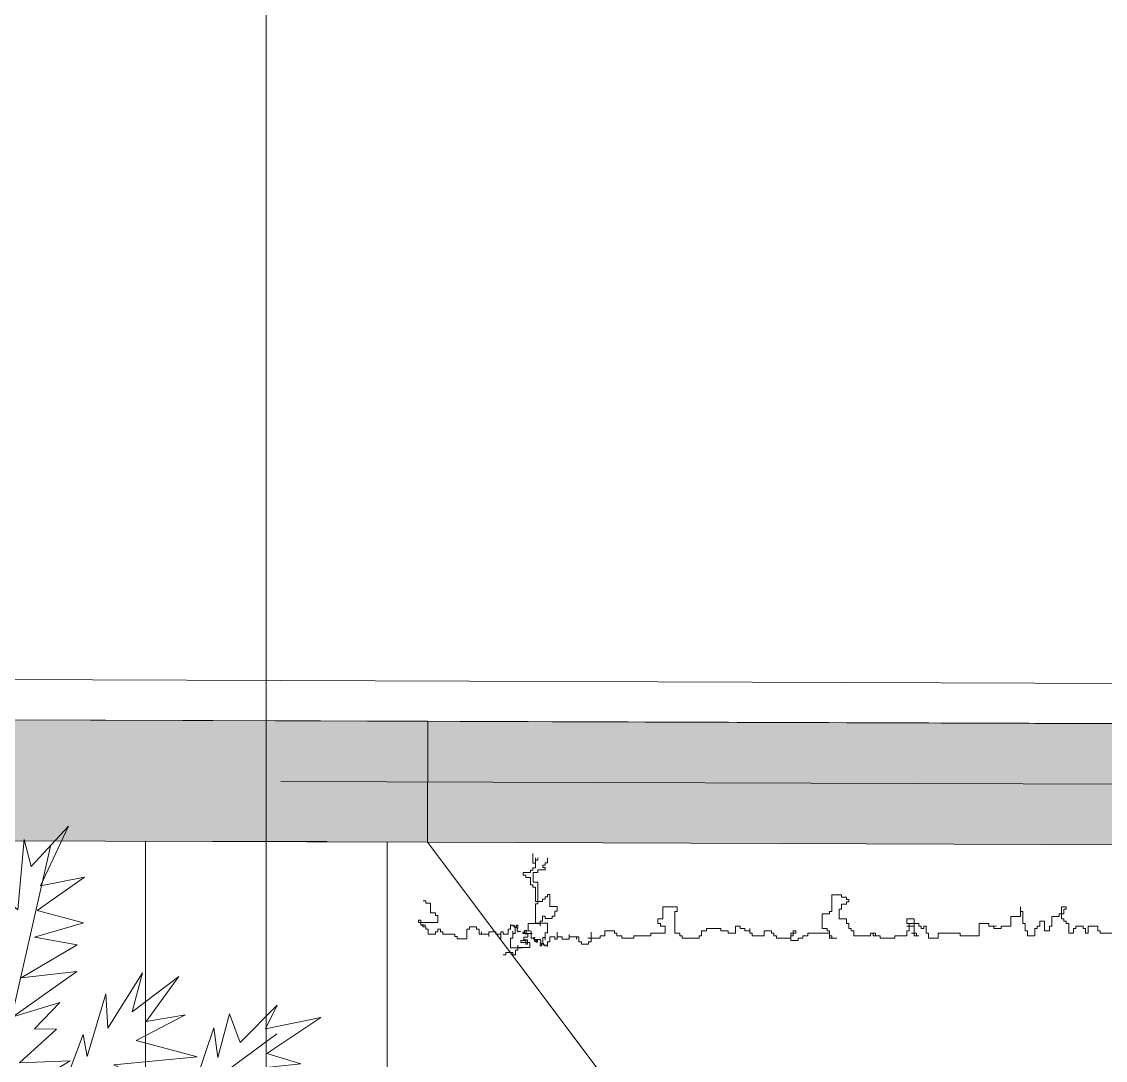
# Model space of a CAD drawing. Header units: metres. Extents: x -54 to 264, y -14 to 31.
# Drawn here: x 5.507 to 6.852, y 21.163 to 22.452 of the extents above; entities that cross this region are included whole.
import ezdxf

# ---------------------------------------------------------------- set-up
doc = ezdxf.new("R2010")
doc.units = ezdxf.units.M
doc.header["$LTSCALE"] = 0.001
doc.linetypes.add('CENTERX2', pattern=[101.6, 63.5, -12.7, 12.7, -12.7])
doc.linetypes.add('HIDDENX2', pattern=[19.05, 12.7, -6.35])
doc.layers.get('0').update_dxf_attribs({"lineweight": 13, "true_color": 0x000000})
for name, color, linetype, lineweight, true_color in [('Jach-Anotaciones-Hatch-Lum100%', 7, 'Continuous', 13, 0x000000), ('Jach-Anotaciones-Hatch-Lum80%', 250, 'Continuous', 13, 0x333333), ('JACH-Anotaciones-Lineas-EJES', 7, 'CENTERX2', 9, 0x666666), ('JACH-Arq-Lineas-Piso', 7, 'Continuous', 13, 0x1a1a1a), ('JACH-Arq-Lineas-Proyeccion', 250, 'HIDDENX2', 13, 0x333333), ('JACH-ArqPaisaje-Vegetación', 7, 'Continuous', 13, 0x999999)]:
    doc.layers.add(name, color=color, linetype=linetype, lineweight=lineweight, true_color=true_color)

# ---------------------------------------------------------------- blocks, each defined once
blk = doc.blocks.new('A$C686239C3')
at = {"linetype": 'Continuous'}
for p, q in [((0.0533, 3.4619), (0.0533, 3.4299)), ((0.0573, 3.4619), (0.0533, 3.4619)), ((0.0573, 3.4579), (0.0573, 3.4619)), ((0.0343, 3.4336), (0.0343, 3.4456)), ((0.0343, 3.4456), (0.0423, 3.4456)), ((0.0423, 3.4456), (0.0423, 3.4496)), ((0.0423, 3.4496), (0.0463, 3.4496)), ((0.0463, 3.4496), (0.0463, 3.4544)), ((0.0463, 3.4544), (0.0509, 3.4544)), ((0.0493, 3.4579), (0.0573, 3.4579)), ((0.0493, 3.4499), (0.0493, 3.4579)), ((0.0853, 3.4499), (0.0893, 3.4499)), ((0.0853, 3.4419), (0.0853, 3.4499)), ((0.0893, 3.4499), (0.0893, 3.4539)), ((0.0383, 3.4336), (0.0343, 3.4336)), ((0.0383, 3.4296), (0.0383, 3.4336)), ((0.0423, 3.4296), (0.0383, 3.4296)), ((0.0383, 3.4216), (0.0383, 3.4256)), ((0.0383, 3.4256), (0.0423, 3.4256)), ((0.0423, 3.4256), (0.0423, 3.4296)), ((0.0533, 3.4299), (0.0653, 3.4299)), ((0.0653, 3.4299), (0.0653, 3.4339)), ((0.0653, 3.4339), (0.0693, 3.4339)), ((0.0693, 3.4419), (0.0853, 3.4419)), ((0.0693, 3.4339), (0.0693, 3.4419)), ((0.0343, 3.4016), (0.0343, 3.4216)), ((0.0343, 3.4216), (0.0383, 3.4216)), ((0.0263, 3.3816), (0.0263, 3.3976)), ((0.0263, 3.3976), (0.0303, 3.3976)), ((0.0303, 3.3976), (0.0303, 3.4016)), ((0.0303, 3.4016), (0.0343, 3.4016)), ((0.0423, 3.3816), (0.0263, 3.3816)), ((0.0423, 3.3776), (0.0423, 3.3816)), ((0.0463, 3.3776), (0.0423, 3.3776)), ((0.0463, 3.3656), (0.0463, 3.3776)), ((0.0343, 3.3577), (0.0343, 3.3617)), ((0.0343, 3.3617), (0.0423, 3.3617)), ((0.0343, 3.3457), (0.0343, 3.3577)), ((0.0343, 3.3577), (0.0383, 3.3577)), ((0.0383, 3.3577), (0.0343, 3.3577)), ((0.0423, 3.3617), (0.0423, 3.3656)), ((0.0423, 3.3656), (0.0463, 3.3656)), ((0.0383, 3.3457), (0.0303, 3.3457)), ((0.0303, 3.3457), (0.0343, 3.3457)), ((0.0383, 3.3337), (0.0383, 3.3457)), ((0, 3.3215), (0, 3.3175)), ((0, 3.3175), (0.004, 3.3175)), ((0.004, 3.3175), (0.004, 3.3055)), ((0.0383, 3.3257), (0.0263, 3.3257)), ((0.0263, 3.3257), (0.0343, 3.3257)), ((0.0343, 3.3257), (0.0343, 3.3337)), ((0.0343, 3.3337), (0.0383, 3.3337)), ((0.0343, 3.3137), (0.0343, 3.3217)), ((0.0343, 3.3217), (0.0383, 3.3217)), ((0.0383, 3.3217), (0.0383, 3.3257)), ((0, 3.3055), (0, 3.3015)), ((0.004, 3.3055), (0, 3.3055)), ((0, 3.3015), (0.008, 3.3015)), ((0.008, 3.3015), (0.008, 3.2975)), ((0.0114, 3.2898), (0.0114, 3.3098)), ((0.0114, 3.3098), (0.0274, 3.3098)), ((0.0274, 3.3098), (0.0274, 3.3058)), ((0.0274, 3.3058), (0.0394, 3.3058)), ((0.0423, 3.3137), (0.0343, 3.3137)), ((0.0394, 3.3058), (0.0354, 3.3058)), ((0.0354, 3.3058), (0.0354, 3.3018)), ((0.0354, 3.3018), (0.0474, 3.3018)), ((0.0423, 3.3097), (0.0423, 3.3137)), ((0.0503, 3.3097), (0.0423, 3.3097)), ((0.045, 3.2996), (0.045, 3.3029)), ((0.045, 3.3029), (0.0483, 3.3029)), ((0.0493, 3.2996), (0.045, 3.2996)), ((0.0474, 3.3018), (0.0474, 3.3058)), ((0.0483, 3.3072), (0.0483, 3.3093)), ((0.0493, 3.3072), (0.0483, 3.3072)), ((0.0483, 3.3029), (0.0483, 3.305)), ((0.0483, 3.305), (0.0493, 3.305)), ((0.0493, 3.305), (0.0493, 3.3072)), ((0.0493, 3.2975), (0.0493, 3.2996)), ((0.008, 3.2975), (0.016, 3.2975)), ((0.012, 3.2975), (0.012, 3.2776)), ((0.016, 3.2975), (0.012, 3.2975)), ((0.0235, 3.2844), (0.0177, 3.2844)), ((0.0177, 3.2844), (0.0177, 3.2813)), ((0.0177, 3.2813), (0.0251, 3.2813)), ((0.0205, 3.2776), (0.0205, 3.2924)), ((0.0205, 3.2924), (0.0235, 3.2924)), ((0.0235, 3.2924), (0.0235, 3.2844)), ((0.0251, 3.2813), (0.0251, 3.2874)), ((0.0251, 3.2874), (0.0291, 3.2874)), ((0.0291, 3.2874), (0.0291, 3.281)), ((0.0291, 3.281), (0.0346, 3.281)), ((0.0346, 3.281), (0.0346, 3.2865)), ((0.0346, 3.2865), (0.0401, 3.2865)), ((0.0375, 3.2892), (0.0356, 3.2892)), ((0.0356, 3.2892), (0.0356, 3.2735)), ((0.0386, 3.2975), (0.0375, 3.2975)), ((0.0375, 3.2975), (0.0397, 3.2975)), ((0.0375, 3.2827), (0.0375, 3.2892)), ((0.0401, 3.2827), (0.0375, 3.2827)), ((0.0386, 3.2932), (0.0386, 3.2975)), ((0.0397, 3.2975), (0.0397, 3.2986)), ((0.0397, 3.2986), (0.044, 3.2986)), ((0.0401, 3.2865), (0.0401, 3.2827)), ((0.044, 3.2986), (0.044, 3.2975)), ((0.044, 3.2975), (0.0493, 3.2975)), ((0.128, 3.2844), (0.128, 3.2764)), ((0.132, 3.2844), (0.128, 3.2844)), ((0.132, 3.2884), (0.132, 3.2844)), ((0.136, 3.2884), (0.132, 3.2884)), ((0.136, 3.2764), (0.136, 3.2884)), ((0.012, 3.2776), (0.0205, 3.2776)), ((0.0222, 3.2669), (0.0211, 3.2669)), ((0.0211, 3.2669), (0.0211, 3.2648)), ((0.0211, 3.2648), (0.0254, 3.2648)), ((0.0254, 3.2691), (0.0222, 3.2691)), ((0.0222, 3.2691), (0.0222, 3.2669)), ((0.0254, 3.2701), (0.0233, 3.2701)), ((0.0233, 3.2701), (0.0233, 3.2658)), ((0.0233, 3.2658), (0.0254, 3.2658)), ((0.0286, 3.2712), (0.0254, 3.2712)), ((0.0254, 3.2712), (0.0254, 3.2701)), ((0.0254, 3.2658), (0.0254, 3.2691)), ((0.0254, 3.2648), (0.0254, 3.2605)), ((0.0393, 3.2755), (0.0275, 3.2755)), ((0.0275, 3.2755), (0.0275, 3.2691)), ((0.0275, 3.2691), (0.0286, 3.2691)), ((0.0286, 3.2691), (0.0286, 3.2712)), ((0.04, 3.2804), (0.04, 3.2764)), ((0.052, 3.2804), (0.04, 3.2804)), ((0.052, 3.2605), (0.052, 3.2804)), ((0.0526, 3.2682), (0.0526, 3.2482)), ((0.0845, 3.2682), (0.0526, 3.2682)), ((0.0845, 3.2642), (0.0845, 3.2682)), ((0.1205, 3.2642), (0.0845, 3.2642)), ((0.088, 3.2684), (0.088, 3.2565)), ((0.112, 3.2684), (0.088, 3.2684)), ((0.112, 3.2724), (0.112, 3.2684)), ((0.116, 3.2724), (0.112, 3.2724)), ((0.116, 3.2764), (0.116, 3.2724)), ((0.128, 3.2764), (0.116, 3.2764)), ((0.1365, 3.2722), (0.1205, 3.2722)), ((0.1205, 3.2722), (0.1205, 3.2642)), ((0.1399, 3.2764), (0.136, 3.2764)), ((0.1365, 3.2642), (0.1365, 3.2722)), ((0.1405, 3.2642), (0.1365, 3.2642)), ((0.1399, 3.2724), (0.1399, 3.2764)), ((0.1439, 3.2724), (0.1399, 3.2724)), ((0.1405, 3.2522), (0.1405, 3.2642)), ((0.1439, 3.2684), (0.1439, 3.2724)), ((0.1519, 3.2684), (0.1439, 3.2684)), ((0.1519, 3.2724), (0.1519, 3.2684)), ((0.1679, 3.2724), (0.1519, 3.2724)), ((0.1605, 3.2682), (0.1525, 3.2682)), ((0.1525, 3.2682), (0.1565, 3.2682)), ((0.1565, 3.2682), (0.1565, 3.2642)), ((0.1565, 3.2642), (0.1605, 3.2642)), ((0.0137, 3.2483), (0.0217, 3.2483)), ((0.02, 3.2605), (0.0147, 3.2605)), ((0.0147, 3.2605), (0.0147, 3.2583)), ((0.0147, 3.2583), (0.019, 3.2583)), ((0.0158, 3.253), (0.0147, 3.253)), ((0.0147, 3.253), (0.0147, 3.2508)), ((0.0147, 3.2508), (0.0158, 3.2508)), ((0.019, 3.2551), (0.0158, 3.2551)), ((0.0158, 3.2551), (0.0158, 3.253)), ((0.0158, 3.2508), (0.0158, 3.2487)), ((0.0286, 3.2562), (0.0166, 3.2562)), ((0.0166, 3.2562), (0.0166, 3.2522)), ((0.019, 3.2583), (0.019, 3.2551)), ((0.02, 3.2594), (0.02, 3.2605)), ((0.0243, 3.2594), (0.02, 3.2594)), ((0.0217, 3.2483), (0.0217, 3.2443)), ((0.0265, 3.2605), (0.0243, 3.2605)), ((0.0243, 3.2605), (0.0243, 3.2594)), ((0.0366, 3.2522), (0.0246, 3.2522)), ((0.0246, 3.2522), (0.0286, 3.2522)), ((0.0254, 3.2605), (0.0265, 3.2605)), ((0.0286, 3.2522), (0.0286, 3.2562)), ((0.0366, 3.2482), (0.0366, 3.2522)), ((0.0526, 3.2482), (0.0366, 3.2482)), ((0.048, 3.2605), (0.052, 3.2605)), ((0.056, 3.2605), (0.048, 3.2605)), ((0.056, 3.2565), (0.056, 3.2605)), ((0.064, 3.2565), (0.056, 3.2565)), ((0.06, 3.2525), (0.064, 3.2525)), ((0.06, 3.2405), (0.06, 3.2525)), ((0.064, 3.2525), (0.064, 3.2565)), ((0.088, 3.2565), (0.092, 3.2565)), ((0.092, 3.2565), (0.092, 3.2525)), ((0.092, 3.2525), (0.096, 3.2525)), ((0.096, 3.2525), (0.096, 3.2485)), ((0.096, 3.2485), (0.1, 3.2485)), ((0.1, 3.2485), (0.1, 3.2445)), ((0.1445, 3.2522), (0.1405, 3.2522)), ((0.1485, 3.2562), (0.1445, 3.2562)), ((0.1445, 3.2562), (0.1445, 3.2522)), ((0.1485, 3.2522), (0.1485, 3.2562)), ((0.1525, 3.2522), (0.1485, 3.2522)), ((0.1525, 3.2482), (0.1525, 3.2522)), ((0.1605, 3.2482), (0.1525, 3.2482)), ((0.0217, 3.2443), (0.0297, 3.2443)), ((0.0297, 3.2363), (0.0257, 3.2363)), ((0.0257, 3.2363), (0.0257, 3.2323)), ((0.0257, 3.2323), (0.0377, 3.2323)), ((0.0297, 3.2443), (0.0297, 3.2363)), ((0.0377, 3.2323), (0.0297, 3.2323)), ((0.0297, 3.2323), (0.0297, 3.2243)), ((0.064, 3.2405), (0.06, 3.2405)), ((0.064, 3.2365), (0.064, 3.2405)), ((0.072, 3.2365), (0.064, 3.2365)), ((0.072, 3.2325), (0.072, 3.2365)), ((0.08, 3.2325), (0.072, 3.2325)), ((0.08, 3.2445), (0.08, 3.2325)), ((0.1, 3.2445), (0.08, 3.2445)), ((0.0297, 3.2243), (0.0257, 3.2243)), ((0.0257, 3.2243), (0.0257, 3.2123)), ((0.0257, 3.2123), (0.0337, 3.2123)), ((0.0337, 3.2123), (0.0297, 3.2123)), ((0.0297, 3.2123), (0.0297, 3.2003)), ((0.0217, 3.1923), (0.0177, 3.1923)), ((0.0177, 3.1923), (0.0177, 3.1803)), ((0.0297, 3.1963), (0.0217, 3.1963)), ((0.0217, 3.1963), (0.0217, 3.1923)), ((0.0297, 3.2003), (0.0257, 3.2003)), ((0.0257, 3.2003), (0.0297, 3.2003)), ((0.0297, 3.2003), (0.0297, 3.1963)), ((0.0177, 3.1803), (0.0217, 3.1803)), ((0.0217, 3.1803), (0.0217, 3.1763)), ((0.0217, 3.1763), (0.0377, 3.1763)), ((0.0277, 3.1615), (0.0277, 3.1815)), ((0.0277, 3.1615), (0.0317, 3.1615)), ((0.0317, 3.1615), (0.0317, 3.1535)), ((0.0317, 3.1535), (0.0397, 3.1535)), ((0.0397, 3.1535), (0.0397, 3.1375)), ((0.0277, 3.1255), (0.0277, 3.1055)), ((0.0317, 3.1255), (0.0277, 3.1255)), ((0.0317, 3.1335), (0.0317, 3.1255)), ((0.0357, 3.1335), (0.0317, 3.1335)), ((0.0357, 3.1375), (0.0357, 3.1335)), ((0.0397, 3.1375), (0.0357, 3.1375)), ((0.0277, 3.1055), (0.0317, 3.1055)), ((0.0317, 3.1055), (0.0317, 3.0775)), ((0.0317, 3.0775), (0.0357, 3.0775)), ((0.0357, 3.0775), (0.0357, 3.0536)), ((0.0357, 3.0536), (0.0476, 3.0536)), ((0.0476, 3.0616), (0.0516, 3.0616)), ((0.0476, 3.0536), (0.0476, 3.0616)), ((0.0516, 3.0656), (0.0596, 3.0656)), ((0.0516, 3.0616), (0.0516, 3.0656)), ((0.0596, 3.0656), (0.0596, 3.0576)), ((0.0596, 3.0576), (0.0796, 3.0576)), ((0.0796, 3.0576), (0.0796, 3.0336)), ((0.0357, 3.0376), (0.0357, 3.0296)), ((0.0716, 3.0376), (0.0357, 3.0376)), ((0.0716, 3.0336), (0.0716, 3.0376)), ((0.0796, 3.0336), (0.0716, 3.0336)), ((0.0277, 3.0256), (0.0277, 2.9976)), ((0.0317, 3.0256), (0.0277, 3.0256)), ((0.0317, 3.0296), (0.0317, 3.0256)), ((0.0357, 3.0296), (0.0317, 3.0296)), ((0.0277, 2.9976), (0.0317, 2.9976)), ((0.0317, 2.9976), (0.0317, 2.9936)), ((0.0317, 2.9936), (0.0397, 2.9936)), ((0.0397, 2.9936), (0.0397, 2.9856)), ((0.0397, 2.9856), (0.0437, 2.9856)), ((0.0437, 2.9856), (0.0437, 2.9616)), ((0.0397, 2.9616), (0.0397, 2.9496)), ((0.0437, 2.9616), (0.0397, 2.9616)), ((0.0357, 2.9496), (0.0357, 2.9376)), ((0.0397, 2.9496), (0.0357, 2.9496)), ((0.0357, 2.9376), (0.0476, 2.9376)), ((0.0437, 2.9297), (0.0437, 2.9217)), ((0.0476, 2.9297), (0.0437, 2.9297)), ((0.0476, 2.9376), (0.0476, 2.9297)), ((0.0317, 2.9097), (0.0317, 2.8897)), ((0.0357, 2.9097), (0.0317, 2.9097)), ((0.0357, 2.9137), (0.0357, 2.9097)), ((0.0437, 2.9137), (0.0357, 2.9137)), ((0.0437, 2.9217), (0.0397, 2.9217)), ((0.0397, 2.9217), (0.0397, 2.9137)), ((0.0397, 2.9137), (0.0437, 2.9137)), ((0.0317, 2.8897), (0.0397, 2.8897)), ((0.0397, 2.8897), (0.0397, 2.8777)), ((0.0277, 2.8697), (0.0277, 2.8457)), ((0.0317, 2.8697), (0.0277, 2.8697)), ((0.0317, 2.8737), (0.0317, 2.8697)), ((0.0357, 2.8737), (0.0317, 2.8737)), ((0.0357, 2.8777), (0.0357, 2.8737)), ((0.0397, 2.8777), (0.0357, 2.8777)), ((0.0237, 2.8457), (0.0237, 2.8337)), ((0.0317, 2.8457), (0.0237, 2.8457)), ((0.0237, 2.8337), (0.0277, 2.8337)), ((0.0277, 2.8457), (0.0357, 2.8457)), ((0.0277, 2.8337), (0.0277, 2.8257)), ((0.0317, 2.8417), (0.0317, 2.8457)), ((0.0397, 2.8417), (0.0317, 2.8417)), ((0.0357, 2.8457), (0.0357, 2.8377)), ((0.0357, 2.8377), (0.0397, 2.8377)), ((0.0397, 2.8377), (0.0397, 2.8417)), ((0.0277, 2.8257), (0.0317, 2.8257)), ((0.0317, 2.8257), (0.0317, 2.8177)), ((0.0317, 2.8177), (0.0357, 2.8177)), ((0.0357, 2.8177), (0.0357, 2.7818)), ((0.0277, 2.7818), (0.0277, 2.7698)), ((0.0357, 2.7818), (0.0277, 2.7818)), ((0.0317, 2.7818), (0.0397, 2.7818)), ((0.0317, 2.7778), (0.0317, 2.7818)), ((0.0397, 2.7858), (0.0437, 2.7858)), ((0.0397, 2.7818), (0.0397, 2.7858)), ((0.0437, 2.7938), (0.0676, 2.7938)), ((0.0437, 2.7858), (0.0437, 2.7938)), ((0.0676, 2.7938), (0.0676, 2.7818)), ((0.0676, 2.7818), (0.0716, 2.7818)), ((0.0716, 2.7818), (0.0716, 2.7778)), ((0.0277, 2.7778), (0.0317, 2.7778)), ((0.0277, 2.7698), (0.0277, 2.7778)), ((0.0596, 2.7658), (0.0596, 2.7538)), ((0.0756, 2.7658), (0.0596, 2.7658)), ((0.0716, 2.7778), (0.0995, 2.7778)), ((0.0756, 2.7618), (0.0756, 2.7658)), ((0.0836, 2.7618), (0.0756, 2.7618)), ((0.0836, 2.7538), (0.0836, 2.7618)), ((0.0955, 2.7618), (0.0955, 2.7538)), ((0.0995, 2.7618), (0.0955, 2.7618)), ((0.0995, 2.7778), (0.0995, 2.7618)), ((0.0397, 2.7458), (0.0397, 2.7418)), ((0.0437, 2.7458), (0.0397, 2.7458)), ((0.0437, 2.7498), (0.0437, 2.7458)), ((0.0516, 2.7498), (0.0437, 2.7498)), ((0.0516, 2.7538), (0.0516, 2.7498)), ((0.0596, 2.7538), (0.0516, 2.7538)), ((0.0875, 2.7538), (0.0836, 2.7538)), ((0.0875, 2.7498), (0.0875, 2.7538)), ((0.0915, 2.7498), (0.0875, 2.7498)), ((0.0915, 2.7538), (0.0915, 2.7498)), ((0.0955, 2.7538), (0.0915, 2.7538)), ((0.0317, 2.7418), (0.0317, 2.7138)), ((0.0397, 2.7418), (0.0317, 2.7418)), ((0.0317, 2.7138), (0.0357, 2.7138)), ((0.0317, 2.7098), (0.0317, 2.7058)), ((0.0357, 2.7098), (0.0317, 2.7098)), ((0.0317, 2.7098), (0.0357, 2.7098)), ((0.0317, 2.7058), (0.0317, 2.7098)), ((0.0357, 2.7138), (0.0357, 2.7098)), ((0.0357, 2.7098), (0.0357, 2.7058)), ((0.0277, 2.6978), (0.0277, 2.6739)), ((0.0317, 2.6978), (0.0277, 2.6978)), ((0.0317, 2.7058), (0.0317, 2.6978)), ((0.0357, 2.7058), (0.0317, 2.7058)), ((0.0277, 2.6739), (0.0317, 2.6739)), ((0.0317, 2.6739), (0.0317, 2.6539)), ((0.0317, 2.6539), (0.0397, 2.6539)), ((0.0397, 2.6539), (0.0397, 2.6499)), ((0.0476, 2.6539), (0.0476, 2.6499)), ((0.0476, 2.6499), (0.0476, 2.6539)), ((0.0516, 2.6539), (0.0596, 2.6539)), ((0.0516, 2.6499), (0.0516, 2.6539)), ((0.0596, 2.6539), (0.0596, 2.6419)), ((0.0317, 2.6419), (0.0317, 2.6339)), ((0.0357, 2.6419), (0.0317, 2.6419)), ((0.0317, 2.6379), (0.0357, 2.6379)), ((0.0317, 2.6339), (0.0317, 2.6379)), ((0.0357, 2.6459), (0.0357, 2.6419)), ((0.0357, 2.6419), (0.0357, 2.6459)), ((0.0357, 2.6419), (0.0476, 2.6419)), ((0.0357, 2.6379), (0.0357, 2.6419)), ((0.0516, 2.6419), (0.0357, 2.6419)), ((0.0397, 2.6499), (0.0476, 2.6499)), ((0.0476, 2.6499), (0.0516, 2.6499)), ((0.0476, 2.6419), (0.0476, 2.6499)), ((0.0476, 2.6499), (0.0516, 2.6499)), ((0.0516, 2.6499), (0.0516, 2.6419)), ((0.0516, 2.6419), (0.0516, 2.6339)), ((0.0596, 2.6419), (0.0516, 2.6419)), ((0.0277, 2.6179), (0.0277, 2.6019)), ((0.0357, 2.6179), (0.0277, 2.6179)), ((0.0357, 2.6219), (0.0357, 2.6179)), ((0.0476, 2.6219), (0.0357, 2.6219)), ((0.0437, 2.6299), (0.0437, 2.6259)), ((0.0476, 2.6299), (0.0437, 2.6299)), ((0.0437, 2.6259), (0.0476, 2.6259)), ((0.0476, 2.6339), (0.0476, 2.6299)), ((0.0516, 2.6339), (0.0476, 2.6339)), ((0.0476, 2.6259), (0.0476, 2.6219)), ((0.0277, 2.6019), (0.0357, 2.6019)), ((0.0357, 2.6019), (0.0357, 2.5659)), ((0.0317, 2.5659), (0.0317, 2.534)), ((0.0357, 2.5659), (0.0317, 2.5659)), ((0.0317, 2.534), (0.0516, 2.534)), ((0.0516, 2.534), (0.0516, 2.518)), ((0.0476, 2.518), (0.0476, 2.506)), ((0.0516, 2.518), (0.0476, 2.518)), ((0.0437, 2.51), (0.0437, 2.498)), ((0.0476, 2.51), (0.0437, 2.51)), ((0.0437, 2.498), (0.0476, 2.498)), ((0.0476, 2.506), (0.0476, 2.51)), ((0.0476, 2.498), (0.0476, 2.482)), ((0.0476, 2.482), (0.0636, 2.482)), ((0.0636, 2.482), (0.0636, 2.466)), ((0.0397, 2.458), (0.0397, 2.454)), ((0.0516, 2.458), (0.0397, 2.458)), ((0.0516, 2.462), (0.0516, 2.458)), ((0.0716, 2.462), (0.0516, 2.462)), ((0.0636, 2.466), (0.0796, 2.466)), ((0.0716, 2.466), (0.0716, 2.462)), ((0.0796, 2.466), (0.0716, 2.466)), ((0.0317, 2.454), (0.0317, 2.442)), ((0.0397, 2.454), (0.0317, 2.454)), ((0.0317, 2.442), (0.0437, 2.442)), ((0.0437, 2.442), (0.0437, 2.438)), ((0.0397, 2.426), (0.0397, 2.418)), ((0.0556, 2.426), (0.0397, 2.426)), ((0.0437, 2.438), (0.0476, 2.438)), ((0.0476, 2.438), (0.0476, 2.434)), ((0.0476, 2.434), (0.0556, 2.434)), ((0.0556, 2.434), (0.0556, 2.426)), ((0.0397, 2.418), (0.0476, 2.418)), ((0.0476, 2.418), (0.0476, 2.4141)), ((0.0476, 2.4141), (0.0636, 2.4141)), ((0.0636, 2.4141), (0.0636, 2.4021)), ((0.0357, 2.3861), (0.0357, 2.3781)), ((0.0516, 2.3861), (0.0357, 2.3861)), ((0.0516, 2.3901), (0.0516, 2.3861)), ((0.0556, 2.3901), (0.0516, 2.3901)), ((0.0556, 2.3941), (0.0556, 2.3901)), ((0.0596, 2.3941), (0.0556, 2.3941)), ((0.0596, 2.3981), (0.0596, 2.3941)), ((0.0796, 2.3981), (0.0596, 2.3981)), ((0.0636, 2.4021), (0.0676, 2.4021)), ((0.0676, 2.4021), (0.0676, 2.3941)), ((0.0676, 2.3941), (0.0756, 2.3941)), ((0.0756, 2.3941), (0.0756, 2.3901)), ((0.0756, 2.3901), (0.0796, 2.3901)), ((0.0796, 2.3901), (0.0796, 2.3981)), ((0.0357, 2.3781), (0.0437, 2.3781)), ((0.0437, 2.3781), (0.0437, 2.3741)), ((0.0437, 2.3741), (0.0476, 2.3741)), ((0.0476, 2.3741), (0.0476, 2.3621)), ((0.0357, 2.3581), (0.0357, 2.3541)), ((0.0437, 2.3581), (0.0357, 2.3581)), ((0.0357, 2.3541), (0.0476, 2.3541)), ((0.0437, 2.3621), (0.0437, 2.3581)), ((0.0476, 2.3621), (0.0437, 2.3621)), ((0.0476, 2.3541), (0.0476, 2.3381)), ((0.0357, 2.3341), (0.0357, 2.3101)), ((0.0397, 2.3341), (0.0357, 2.3341)), ((0.0397, 2.3381), (0.0397, 2.3341)), ((0.0476, 2.3381), (0.0397, 2.3381))]:
    blk.add_line(p, q, dxfattribs=at)
blk = doc.blocks.new('A$C6CAA186E')
at = {"color": 0}
for p, q in [((0.5885, 1.7324), (0.6502, 1.6011)), ((0.6703, 1.6436), (0.5885, 1.7324)), ((0.6859, 1.7029), (0.6703, 1.6436)), ((0.6997, 1.5475), (0.6859, 1.7029)), ((0.8121, 0.8804), (0.6272, 1.6911)), ((1.1056, 1.5624), (1.1693, 1.6332)), ((1.1693, 1.6332), (1.148, 1.5465)), ((0.553, 1.6201), (0.6577, 1.5466)), ((0.6502, 1.6011), (0.553, 1.6201)), ((0.7514, 1.5928), (0.6997, 1.5475)), ((0.7229, 1.4469), (0.7514, 1.5928)), ((0.9561, 1.2709), (1.1368, 1.5778)), ((1.0689, 1.5069), (1.09, 1.6)), ((1.09, 1.6), (1.1056, 1.5624)), ((0.6577, 1.5466), (0.5552, 1.5191)), ((0.8115, 1.5351), (0.7229, 1.4469)), ((0.7684, 1.389), (0.8115, 1.5351)), ((1.0346, 1.4368), (1.0365, 1.5441)), ((1.0365, 1.5441), (1.0689, 1.5069)), ((1.2175, 1.5438), (1.1235, 1.5081)), ((1.148, 1.5465), (1.2175, 1.5438)), ((0.5552, 1.5191), (0.6631, 1.4878)), ((0.9877, 1.3663), (0.9779, 1.5281)), ((0.9779, 1.5281), (1.0346, 1.4368)), ((1.1235, 1.5081), (1.1871, 1.4884)), ((0.6631, 1.4878), (0.5688, 1.471)), ((1.1871, 1.4884), (1.0806, 1.4483)), ((0.5688, 1.471), (0.6924, 1.3979)), ((0.8362, 1.4662), (0.7684, 1.389)), ((0.7701, 1.3091), (0.8362, 1.4662)), ((0.9407, 1.3022), (0.9415, 1.4621)), ((0.9415, 1.4621), (0.9877, 1.3663)), ((1.0806, 1.4483), (1.1842, 1.4252)), ((0.5701, 1.4121), (0.7111, 1.312)), ((0.6924, 1.3979), (0.5701, 1.4121)), ((1.1842, 1.4252), (1.0464, 1.3781)), ((0.3451, 1.401), (0.4167, 1.3015)), ((0.4478, 1.3232), (0.3451, 1.401)), ((0.5012, 1.2865), (0.4249, 1.409)), ((0.4249, 1.409), (0.4478, 1.3232)), ((0.9006, 1.4023), (0.7701, 1.3091)), ((0.7826, 1.2125), (0.9006, 1.4023)), ((0.8986, 1.2003), (0.9183, 1.3648)), ((0.9183, 1.3648), (0.9407, 1.3022)), ((1.0464, 1.3781), (1.1163, 1.3543)), ((0.5059, 1.3623), (0.5012, 1.2865)), ((0.5467, 1.2243), (0.5059, 1.3623)), ((0.6073, 1.3435), (0.6632, 1.2857)), ((0.7111, 1.312), (0.6073, 1.3435)), ((1.1163, 1.3543), (1.0038, 1.3035)), ((1.4425, 1.3508), (1.3707, 1.1662)), ((1.4284, 1.2263), (1.4425, 1.3508)), ((0.1277, 1.3374), (0.2094, 1.255)), ((0.154, 1.2854), (0.1277, 1.3374)), ((0.2094, 1.255), (0.2333, 1.3187)), ((0.2333, 1.3187), (0.2585, 1.2224)), ((0.3301, 1.3165), (0.4386, 1.2599)), ((0.4167, 1.3015), (0.3301, 1.3165)), ((0.0314, 1.3101), (0.154, 1.2854)), ((0.151, 1.2306), (0.0314, 1.3101)), ((0.8756, 1.2945), (0.7826, 1.2125)), ((0.7896, 1.0843), (0.8756, 1.2945)), ((1.1007, 1.2951), (0.9526, 1.2372)), ((1.0038, 1.3035), (1.1007, 1.2951)), ((1.2393, 1.3086), (1.2122, 1.0996)), ((1.3224, 1.1609), (1.2393, 1.3086)), ((0.2701, 1.17), (0.129, 1.2743)), ((0.2585, 1.2224), (0.2676, 1.2878)), ((0.2676, 1.2878), (0.3125, 1.1541)), ((0.5562, 1.2729), (0.5467, 1.2243)), ((0.6075, 1.1351), (0.5562, 1.2729)), ((0.6632, 1.2857), (0.6149, 1.2847)), ((0.6149, 1.2847), (0.6964, 1.2107)), ((1.3473, 1.2793), (1.3224, 1.1609)), ((1.3707, 1.1662), (1.3473, 1.2793)), ((1.5936, 1.274), (1.4284, 1.2263)), ((1.4399, 1.1782), (1.5936, 1.274)), ((0.4386, 1.2599), (0.3047, 1.2234)), ((1.1015, 1.2572), (1.0954, 1.053)), ((1.1746, 1.0883), (1.1015, 1.2572)), ((0.0757, 1.208), (0.151, 1.2306)), ((0.3047, 1.2234), (0.4882, 1.2062)), ((0.8121, 0.8804), (1.5628, 1.2397)), ((1.039, 1.2285), (0.8952, 1.1623)), ((0.9526, 1.2372), (1.039, 1.2285)), ((0.1938, 1.1958), (0.0757, 1.208)), ((0.1041, 1.1602), (0.1938, 1.1958)), ((0.4882, 1.2062), (0.3549, 1.1403)), ((0.5848, 1.2146), (0.7298, 1.1272)), ((0.6964, 1.2107), (0.5848, 1.2146)), ((1.1782, 1.2168), (1.1746, 1.0883)), ((1.2122, 1.0996), (1.1782, 1.2168)), ((1.2981, 1.1162), (1.5578, 1.1765)), ((1.5578, 1.1765), (1.4399, 1.1782)), ((0.2492, 1.1633), (0.1041, 1.1602)), ((0.195, 1.1411), (0.2492, 1.1633)), ((0.6216, 1.167), (0.6075, 1.1351)), ((0.662, 1.05), (0.6216, 1.167)), ((0.8534, 1.1509), (0.7896, 1.0843)), ((0.8027, 0.9625), (0.8534, 1.1509)), ((0.9751, 1.1682), (0.9264, 0.9862)), ((1.0206, 1.0093), (0.9751, 1.1682)), ((0.3067, 1.1329), (0.195, 1.1411)), ((0.3549, 1.1403), (0.5317, 1.1377)), ((0.5317, 1.1377), (0.4426, 1.0727)), ((0.7298, 1.1272), (0.6329, 1.1294)), ((0.6329, 1.1294), (0.7205, 1.0681)), ((0.1916, 1.1031), (0.2293, 1.0134)), ((0.3265, 0.9945), (0.1916, 1.1031)), ((1.0624, 1.1217), (1.0206, 1.0093)), ((1.0954, 1.053), (1.0624, 1.1217)), ((1.4144, 1.0934), (1.2981, 1.1162)), ((0.2293, 1.0134), (0.1098, 1.0909)), ((0.1098, 1.0909), (0.1555, 1.0182)), ((0.2971, 1.0906), (0.3265, 0.9945)), ((0.4239, 0.965), (0.2971, 1.0906)), ((0.4426, 1.0727), (0.592, 1.0759)), ((0.592, 1.0759), (0.5236, 1.026)), ((0.678, 1.0882), (0.662, 1.05)), ((0.7046, 1.0236), (0.678, 1.0882)), ((0.7474, 1.0897), (0.7046, 1.0236)), ((0.7498, 0.9761), (0.7474, 1.0897)), ((1.2655, 1.0692), (1.4144, 1.0934)), ((0.0303, 1.0681), (0.048, 1.0264)), ((0.1555, 1.0182), (0.0303, 1.0681)), ((0.8552, 1.0647), (0.8352, 0.919)), ((0.8717, 0.9851), (0.8552, 1.0647)), ((0.9245, 1.0725), (0.8717, 0.9851)), ((0.9264, 0.9862), (0.9245, 1.0725)), ((1.4747, 1.0295), (1.2655, 1.0692)), ((0.4836, 0.9284), (0.4013, 1.0382)), ((0.4013, 1.0382), (0.4239, 0.965)), ((1.1826, 1.0085), (1.4747, 1.0295)), ((0.048, 1.0264), (0, 1.0085)), ((0, 1.0085), (0.0866, 0.9957)), ((0.4626, 0.9279), (0.0862, 1.0104)), ((0.482, 1.0041), (0.4836, 0.9284)), ((0.5641, 0.9027), (0.482, 1.0041)), ((0.5236, 1.026), (0.6803, 0.981)), ((1.2675, 0.9767), (1.1826, 1.0085)), ((0.0866, 0.9957), (0.0179, 0.9563)), ((0.6803, 0.981), (0.5801, 0.941)), ((0.0179, 0.9563), (0.1778, 0.9597)), ((0.1778, 0.9597), (0.109, 0.9309)), ((1.1034, 0.9732), (1.2675, 0.9767)), ((1.2475, 0.9236), (1.1034, 0.9732)), ((1.318, 0.8767), (1.3919, 0.9646)), ((1.3919, 0.9646), (1.3976, 0.8953)), ((1.3976, 0.8953), (1.5036, 0.9565)), ((1.5036, 0.9565), (1.4772, 0.9117)), ((0.109, 0.9309), (0.2685, 0.9511)), ((0.2685, 0.9511), (0.1834, 0.8946)), ((0.5801, 0.941), (0.7554, 0.9131)), ((1.0114, 0.946), (1.2475, 0.9236)), ((1.0713, 0.8988), (1.0114, 0.946)), ((1.4772, 0.9117), (1.6153, 0.9483)), ((1.6153, 0.9483), (1.591, 0.9036)), ((0.1834, 0.8946), (0.3594, 0.932)), ((0.3594, 0.932), (0.2697, 0.8922)), ((0.7554, 0.9131), (0.6613, 0.8838)), ((0.928, 0.9105), (1.0713, 0.8988)), ((1.0629, 0.8019), (0.928, 0.9105)), ((1.3604, 0.8608), (1.5634, 0.9135)), ((0.2697, 0.8922), (0.419, 0.8996)), ((0.419, 0.8996), (0.3611, 0.8521)), ((0.3611, 0.8521), (0.5159, 0.8912)), ((0.5159, 0.8912), (0.4643, 0.848)), ((1.591, 0.9036), (1.6293, 0.8834)), ((0.2872, 0.8611), (0.1076, 0.7015)), ((0.8121, 0.8804), (0.1853, 0.3118)), ((0.2766, 0.865), (0.2013, 0.8424)), ((0.4643, 0.848), (0.5437, 0.8707)), ((0.6613, 0.8838), (0.7565, 0.8605)), ((0.8121, 0.8804), (1.2074, 0.3399)), ((0.8528, 0.8836), (1.0629, 0.8019)), ((1.072, 0.8673), (1.2445, 0.871)), ((1.2445, 0.871), (1.1966, 0.8468)), ((1.6293, 0.8834), (1.5115, 0.8809)), ((1.5115, 0.8809), (1.5967, 0.8343)), ((0.2013, 0.8424), (0.2289, 0.8325)), ((0.3037, 0.7814), (0.3024, 0.8382)), ((0.5654, 0.8438), (0.6563, 0.8205)), ((0.875, 0.8294), (0.9401, 0.8371)), ((1.1966, 0.8468), (1.3186, 0.8494)), ((1.3186, 0.8494), (1.2812, 0.8233)), ((1.5967, 0.8343), (1.4259, 0.8475)), ((0.2289, 0.8325), (0.1388, 0.8137)), ((0.1388, 0.8137), (0.1749, 0.7997)), ((0.6563, 0.8205), (0.4761, 0.7851)), ((0.7712, 0.6631), (0.791, 0.8234)), ((0.791, 0.8234), (0.8037, 0.7206)), ((1.0214, 0.7736), (0.875, 0.8294)), ((1.1018, 0.7543), (1.0942, 0.813)), ((1.1316, 0.8349), (1.5053, 0.6787)), ((1.2812, 0.8233), (1.427, 0.7991)), ((0.1749, 0.7997), (0.0637, 0.7868)), ((0.263, 0.7153), (0.2819, 0.8125)), ((0.2819, 0.8125), (0.3037, 0.7814)), ((0.8037, 0.7206), (0.8273, 0.7968)), ((0.8273, 0.7968), (0.8416, 0.6204)), ((1.1216, 0.8094), (1.1018, 0.7543)), ((1.1826, 0.7139), (1.1216, 0.8094)), ((1.427, 0.7991), (1.3367, 0.7909)), ((1.3367, 0.7909), (1.4975, 0.748)), ((0.1399, 0.7653), (0.0481, 0.7276)), ((0.0637, 0.7868), (0.1399, 0.7653)), ((0.2259, 0.6767), (0.23, 0.7799)), ((0.23, 0.7799), (0.263, 0.7153)), ((0.4761, 0.7851), (0.584, 0.7601)), ((0.6885, 0.5961), (0.7437, 0.7677)), ((0.7437, 0.7677), (0.7712, 0.6631)), ((0.9251, 0.7505), (1.0214, 0.7736)), ((1.2088, 0.7671), (1.1826, 0.7139)), ((1.2487, 0.6732), (1.2088, 0.7671)), ((0.1676, 0.6502), (0.1929, 0.7454)), ((0.1929, 0.7454), (0.2259, 0.6767)), ((0.584, 0.7601), (0.3852, 0.7074)), ((1.0961, 0.7226), (0.9251, 0.7505)), ((1.2577, 0.7429), (1.2487, 0.6732)), ((1.3127, 0.6304), (1.2577, 0.7429)), ((1.4975, 0.748), (1.4177, 0.74)), ((0.0966, 0.7223), (0.0387, 0.6727)), ((0.0481, 0.7276), (0.0966, 0.7223)), ((0.6097, 0.5418), (0.6794, 0.7242)), ((0.6794, 0.7242), (0.6885, 0.5961)), ((1.0021, 0.6932), (1.0961, 0.7226)), ((1.3317, 0.7276), (1.3127, 0.6304)), ((1.3924, 0.6426), (1.3317, 0.7276)), ((1.4177, 0.74), (1.5955, 0.6912)), ((0.0943, 0.6318), (0.1559, 0.7025)), ((0.1559, 0.7025), (0.1676, 0.6502)), ((0.3852, 0.7074), (0.5141, 0.6828)), ((0.0387, 0.6727), (0.1081, 0.6742)), ((0.1081, 0.6742), (0.0943, 0.6318)), ((0.5141, 0.6828), (0.2917, 0.6528)), ((0.8416, 0.6204), (0.878, 0.6864)), ((0.878, 0.6864), (0.8605, 0.524)), ((1.1937, 0.6868), (1.0021, 0.6932)), ((1.0618, 0.6524), (1.1937, 0.6868)), ((1.4082, 0.6914), (1.3924, 0.6426)), ((1.4793, 0.6129), (1.4082, 0.6914)), ((1.5955, 0.6912), (1.5263, 0.6792)), ((1.5263, 0.6792), (1.5759, 0.6255)), ((0.2917, 0.6528), (0.4102, 0.6217)), ((0.531, 0.4812), (0.6074, 0.6469)), ((0.6074, 0.6469), (0.6097, 0.5418)), ((0.8605, 0.524), (0.9335, 0.6497)), ((0.9335, 0.6497), (0.9196, 0.5147)), ((1.2599, 0.6398), (1.0618, 0.6524)), ((1.4573, 0.6609), (1.4793, 0.6129)), ((1.5759, 0.6255), (1.4573, 0.6609)), ((0.4102, 0.6217), (0.2282, 0.5694)), ((1.0778, 0.5938), (1.2599, 0.6398)), ((0.7682, 0.6083), (0.693, 0.5793)), ((0.8058, 0.6196), (0.768, 0.1222)), ((0.693, 0.5793), (0.7795, 0.5706)), ((0.9196, 0.5147), (0.9497, 0.5848)), ((0.9497, 0.5848), (0.964, 0.4041)), ((1.2719, 0.5706), (1.0778, 0.5938)), ((0.4115, 0.5586), (0.2045, 0.4994)), ((0.2282, 0.5694), (0.4115, 0.5586)), ((0.4737, 0.4042), (0.5165, 0.5713)), ((0.5165, 0.5713), (0.531, 0.4812)), ((0.7795, 0.5706), (0.6688, 0.5325)), ((0.964, 0.4041), (1.0051, 0.5502)), ((1.0051, 0.5502), (0.9978, 0.3985)), ((1.1168, 0.5421), (1.2719, 0.5706)), ((0.7739, 0.539), (0.5943, 0.472)), ((0.6688, 0.5325), (0.7739, 0.539)), ((0.8788, 0.4549), (0.8288, 0.5296)), ((1.2524, 0.5008), (1.1168, 0.5421)), ((0.3919, 0.3919), (0.4439, 0.5214)), ((0.4439, 0.5214), (0.4737, 0.4042)), ((0.3374, 0.4812), (0.1622, 0.4081)), ((0.2045, 0.4994), (0.3374, 0.4812)), ((0.5943, 0.472), (0.7497, 0.49)), ((0.7497, 0.49), (0.6021, 0.4027)), ((1.1708, 0.478), (1.2524, 0.5008)), ((0.3359, 0.3528), (0.3652, 0.4608)), ((0.3652, 0.4608), (0.3919, 0.3919)), ((0.9331, 0.3761), (0.8299, 0.477)), ((0.8299, 0.477), (0.8788, 0.4549)), ((0.9978, 0.3985), (1.032, 0.475)), ((1.032, 0.475), (1.0358, 0.2941)), ((1.2683, 0.4422), (1.1708, 0.478)), ((0.6021, 0.4027), (0.7548, 0.4481)), ((0.7548, 0.4481), (0.6497, 0.3448)), ((1.2099, 0.4199), (1.2683, 0.4422)), ((0.2527, 0.41), (0.1391, 0.3066)), ((0.1622, 0.4081), (0.2527, 0.41)), ((0.2782, 0.299), (0.3179, 0.4114)), ((0.3179, 0.4114), (0.3359, 0.3528)), ((1.0358, 0.2941), (1.0709, 0.4232)), ((1.0709, 0.4232), (1.0856, 0.23)), ((1.3286, 0.3803), (1.2099, 0.4199)), ((0.7184, 0.3778), (0.6266, 0.2412)), ((0.6497, 0.3448), (0.7184, 0.3778)), ((0.832, 0.3803), (0.9331, 0.3761)), ((0.9345, 0.3067), (0.832, 0.3803)), ((1.0856, 0.23), (1.1039, 0.3587)), ((1.1039, 0.3587), (1.2098, 0.2284)), ((1.2172, 0.3717), (1.3286, 0.3803)), ((1.3096, 0.2831), (1.2172, 0.3717)), ((0.1391, 0.3066), (0.2706, 0.3578)), ((0.2706, 0.3578), (0.2782, 0.299)), ((1.159, 0.3388), (1.3096, 0.2831)), ((1.2098, 0.2284), (1.159, 0.3388)), ((0.7468, 0.33), (0.6078, 0.1356)), ((0.6266, 0.2412), (0.7468, 0.33)), ((0.8225, 0.3317), (0.9345, 0.3067)), ((0.947, 0.2165), (0.8225, 0.3317)), ((0.8174, 0.2726), (0.947, 0.2165)), ((0.9269, 0.174), (0.8174, 0.2726)), ((0.6078, 0.1356), (0.7381, 0.2436)), ((0.7381, 0.2436), (0.6682, 0.0674)), ((0.8252, 0.2034), (0.9269, 0.174)), ((0.886, 0.1142), (0.8252, 0.2034)), ((0.6682, 0.0674), (0.7194, 0.1317)), ((0.7194, 0.1317), (0.7537, 0.004)), ((0.8611, 0), (0.8164, 0.1232)), ((0.8164, 0.1232), (0.886, 0.1142)), ((0.7537, 0.004), (0.7729, 0.0907)), ((0.7729, 0.0907), (0.8611, 0))]:
    blk.add_line(p, q, dxfattribs=at)

msp = doc.modelspace()

# ---------------------------------------------------------------- hatches: boundary and pattern name
at = {"layer": 'Jach-Anotaciones-Hatch-Lum80%', "ltscale": 100}
h = msp.add_hatch(color=256, dxfattribs=at)
h.paths.add_polyline_path([(0.1665, 4.2001), (0.1508, 0.2), (4.3105, 0.2), (4.3105, 1.55), (3.3605, 1.55), (3.3605, 1.7), (4.4605, 1.7), (4.4605, 0.2), (5.6609, 0.2), (5.6609, 1.7), (5.9609, 1.7), (5.9609, 0.05), (0.0002, 0.05), (0.0848, 21.6041), (6.0113, 21.5837), (6.0109, 21.4335), (0.2342, 21.4536), (0.1671, 4.35), (4.4605, 4.35), (4.4605, 2.7), (4.3105, 2.7), (4.3105, 4.2), (0.1666, 4.2)])
h.paths.add_polyline_path([(5.9609, 2.7), (5.6609, 2.7), (5.6609, 4.35), (5.9609, 4.35)], flags=17)
h = msp.add_hatch(color=256, dxfattribs=at)
h.dxf.hatch_style = 1
h.paths.add_polyline_path([(22.5609, 21.5257), (6.0113, 21.5837), (6.0109, 21.4335), (22.5609, 21.3757)])

# ---------------------------------------------------------------- linework, layer by layer
at = {"layer": 'Jach-Anotaciones-Hatch-Lum100%', "ltscale": 100}
msp.add_lwpolyline([(22.5609, 21.5257), (6.0113, 21.5837), (6.0109, 21.4335), (22.5609, 21.3757)], close=True, dxfattribs=at)
at = {"layer": 'JACH-Anotaciones-Lineas-EJES', "ltscale": 100}
for points in [[(5.8109, -2.375), (5.8109, 25.9502)], [(0.1598, 21.6038), (44.3709, 21.4497)], [(-4.3309, 21.5445), (52.1472, 21.3476)]]:
    msp.add_lwpolyline(points, dxfattribs=at)
at = {"layer": 'JACH-Anotaciones-Lineas-EJES', "linetype": 'Continuous', "lineweight": 0, "ltscale": 100}
msp.add_lwpolyline([(0.0848, 21.6041), (44.3709, 21.4497)], dxfattribs=at)
at = {"layer": 'JACH-Arq-Lineas-Piso', "ltscale": 100}
msp.add_lwpolyline([(0.085, 21.6541), (44.72, 21.4985), (44.6706, 0), (0, 0)], close=True, dxfattribs=at)
at = {"layer": 'JACH-Arq-Lineas-Piso', "lineweight": 0}
msp.add_lwpolyline([(0.1665, 4.2001), (0.1508, 0.2), (4.3105, 0.2), (4.3105, 1.55), (3.3605, 1.55), (3.3605, 1.7), (4.4605, 1.7), (4.4605, 0.2), (5.6609, 0.2), (5.6609, 1.7), (5.9609, 1.7), (5.9609, 0.05), (0.0002, 0.05), (0.0848, 21.6041), (6.0113, 21.5837), (6.0109, 21.4335), (0.2342, 21.4536), (0.1671, 4.35), (4.4605, 4.35), (4.4605, 2.7), (4.3105, 2.7), (4.3105, 4.2), (0.1666, 4.2)], close=True, dxfattribs=at)
at = {"layer": 'JACH-Arq-Lineas-Piso', "lineweight": 0, "ltscale": 100}
msp.add_lwpolyline([(5.6609, 21.4348), (5.9609, 21.4337), (5.9609, 4.35), (5.6609, 4.35)], close=True, dxfattribs=at)
msp.add_lwpolyline([(5.7609, 21.4343), (5.8866, 21.4343)], dxfattribs=at)
at = {"layer": 'JACH-Arq-Lineas-Proyeccion', "lineweight": 0, "ltscale": 100}
msp.add_lwpolyline([(5.9609, 4.35), (6.0109, 4.35), (6.0109, 21.4335)], dxfattribs=at)
at = {"layer": 'JACH-Arq-Lineas-Proyeccion', "ltscale": 100}
msp.add_lwpolyline([(6.0109, 21.4335), (21.9549, 0.2)], dxfattribs=at)

# ---------------------------------------------------------------- block references
at = {"layer": 'JACH-ArqPaisaje-Vegetación', "xscale": -0.5625, "yscale": 0.5625, "zscale": 0.5625}
msp.add_blockref('A$C6CAA186E', (5.8963, 20.479), dxfattribs=at)
at = {"layer": 'JACH-ArqPaisaje-Vegetación', "xscale": 0.75, "yscale": 0.75, "zscale": 0.75, "rotation": 89.99999999999999}
msp.add_blockref('A$C686239C3', (8.5961, 21.2938), dxfattribs=at)

doc.saveas('drawing.dxf')
